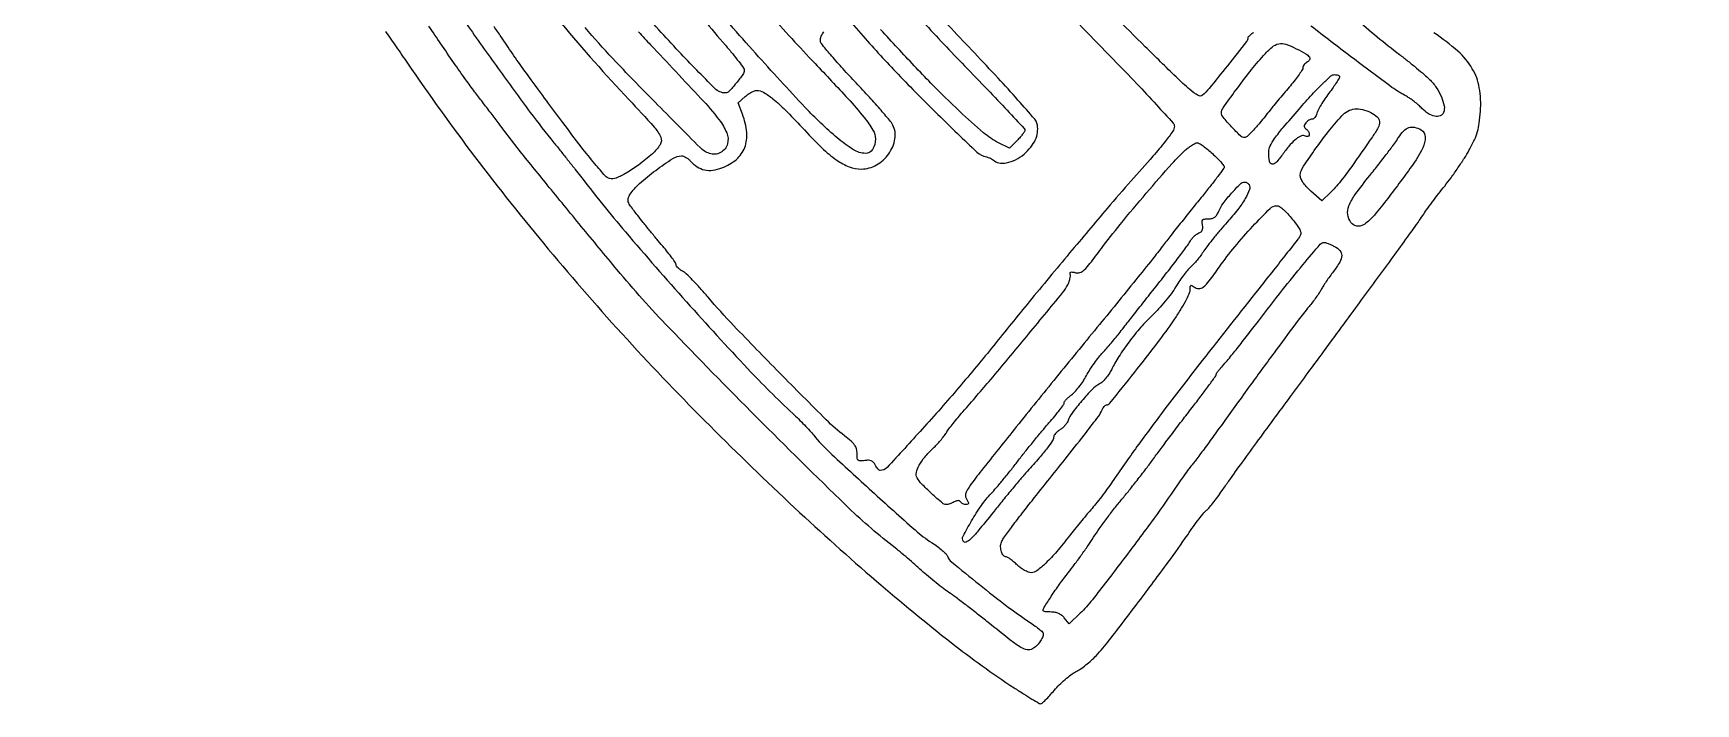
# Model space of a CAD drawing. Extents: x 225 to 3815, y 150 to 1222.
# Drawn here: x 1771 to 2405, y 150 to 406 of the extents above; entities that cross this region are included whole.
import ezdxf

# ---------------------------------------------------------------- set-up
doc = ezdxf.new("R2010")
doc.units = 0
doc.header["$MEASUREMENT"] = 0

msp = doc.modelspace()

# ---------------------------------------------------------------- linework, layer by layer
at = {"color": 6}
for points in [[(2838.900892, 1188.764707, -0.000001), (2809.671875, 1189.558423, -0.000001), (2775.063923, 1190.498359, -0.000001), (2738.5, 1191.491581, 0.000093)], [(2236.159333, 406.014571, 0.02357), (2235.028125, 405.159419, 0.021207), (2234.184354, 404.393849, 0.20051), (2234, 403.952618, -0.168088), (2233.552442, 402.658906, -0.00117), (2226.220839, 393.375543, -0.003024), (2219.280754, 384.737912, -0.050521), (2216.688077, 382.13724, -0.321039), (2215.070446, 382.032446, -0.036891), (2211.950843, 384.308656, -0.016877), (2206.645789, 389.131747, -0.001857), (2194.905843, 400.63724, -0.007779), (2171.418855, 424.559786, -0.011235)], [(2018.371085, 421.004309, 0.009729), (2034.821411, 401.186499, -0.006702), (2037.572046, 397.913311, -0.009871), (2039.89129, 394.960046, -0.005616), (2041.752323, 392.432889, -0.157154), (2042, 391.664342, -0.158456), (2041.472979, 390.043113, -0.015412), (2038.912117, 386.739528, -0.013663), (2036.14549, 383.569589, -0.209462), (2034.845493, 383, -0.200185), (2030.743872, 384.710723, -0.005511), (2017.019484, 398.87916, -0.011158), (2001.872446, 415.59701, -0.00931)], [(2051.339864, 413.454555, 0.00797), (2069, 394.223395, -0.003052), (2081.505716, 380.871222, -0.018059), (2087.749533, 373.613708, -0.033768), (2091.062648, 368.841259, -0.135653), (2091.999984, 365.45, -0.134163), (2090.909186, 361.457891, -0.273646), (2088.160957, 359.945367, -0.134532), (2083.6485, 361.33407, -0.034548), (2077.449076, 365.902555, -0.027641), (2065.236533, 377.496376, -0.006594), (2046.285059, 398.130132, -0.007152), (2027.042503, 420.272917, -0.014097)], [(2080.159864, 412.831274), (2087.329932, 404.667349, 0.010734), (2100.649988, 390.142079, 0.008132), (2115.856798, 374.766326, 0.003182), (2130.717132, 360.405819, 0.155281), (2134.37598, 358.621081, -0.05566), (2135.033966, 358.448202, -0.025351), (2135.847488, 358.086049, -0.024726), (2136.675139, 357.613308, -0.03109), (2137.388156, 357.092822, 0.163144), (2139.661472, 356.212954, 0.077676), (2142.816509, 356.55884, 0.065823), (2146.265182, 357.999437, 0.057309), (2149.402755, 360.343515, 0.045434), (2151.779361, 363.032245, 0.067964), (2153.272993, 365.783747, 0.075979), (2153.871303, 368.59159, 0.076193), (2153.602628, 371.44712, 0.118413), (2152.762689, 373.054081, 0.002169), (2146.374403, 380.312847, 0.005231), (2138.767015, 388.703121, 0.003456), (2129.85838, 398.191937, -0.00116), (2111.873008, 417.173189, -0.016071)], [(2165.523209, 413.550202, 0.002121), (2182.75, 395.783375, -0.003245), (2191.662263, 386.550267, -0.00513), (2199.170312, 378.506556, -0.001499), (2205.575692, 371.459165, -0.185772), (2206, 370.356566, -0.152353), (2205.3966, 368.422266, -0.015848), (2202.532716, 364.54718, -0.01246), (2197.789898, 358.836456, -0.002913), (2189.547573, 349.510875, 0.006757), (2180.392932, 338.991178, 0.001793), (2166.073591, 321.957032, 0.001889), (2150.685036, 303.374863, 0.002678), (2137.145705, 286.718326, -0.007574), (2123.825765, 270.655637, -0.007271), (2109.845877, 254.780839, -0.002198), (2096.434082, 240.120479, -0.209342), (2093.875177, 239, -0.170735), (2093.491932, 239.134796, -0.037899), (2092.976569, 239.617006, -0.035212), (2092.435653, 240.296315, -0.027675), (2091.946243, 241.100446, 0.06265), (2091.249483, 242.083616, 0.109448), (2090.435432, 242.653906, 0.095486), (2089.37633, 242.871551, 0.039523), (2087.911059, 242.773638, -0.026843), (2086.200551, 242.615731, -0.198831), (2085.448939, 242.893641, -0.185242), (2085.083852, 243.634691, -0.022861), (2085, 245.467707, 0.066586), (2084.764579, 247.22766, 0.087522), (2084.074766, 248.690821, 0.059704), (2082.708704, 250.203789, 0.016399), (2080.217039, 252.236561, -0.033018), (2073.255289, 258.312189, -0.002443), (2055.429867, 276.246145, -0.003436), (2038.000877, 294.198601, -0.015303), (2028.171459, 305.11331, 0.008267), (2025.20067, 308.506942, 0.010071), (2022.304742, 311.580001, 0.008762), (2019.782705, 314.062009, 0.06722), (2018.439666, 315.03229, -0.033194), (2017.505918, 315.614795, -0.039841), (2016.716652, 316.284682, -0.044038), (2016.164457, 316.941109, -0.154039), (2016, 317.46226, 0.148406), (2015.790462, 318.152672, 0.008413), (2014.505674, 320.006084, 0.012294), (2012.861787, 322.179496, 0.008667), (2010.912933, 324.543281, -0.003397), (2008.641844, 327.239506, -0.002112), (2006.01234, 330.431979, -0.002119), (2003.444643, 333.603719, -0.003832), (2001.373602, 336.225157, -0.006804), (1998.627079, 339.857857, -0.07319), (1997.765157, 341.483026, -0.163031), (1997.741677, 342.765919, -0.068889), (1998.488475, 344.342066, -0.066394), (2002.000581, 348.406444, -0.020934), (2008.237723, 353.488524, -0.01707), (2014.718962, 357.996309, -0.143786), (2018.095012, 358.996262, -0.091237), (2018.829401, 358.862909, -0.039773), (2019.728879, 358.438243, -0.037633), (2020.638581, 357.821429, -0.041064), (2021.417307, 357.091375, 0.064239), (2024.037052, 354.853572, 0.090918), (2026.858713, 353.669589, 0.088262), (2029.980391, 353.545008, 0.05722), (2033.489822, 354.442963, 0.084671), (2038.966205, 357.679307, 0.126216), (2042.169603, 362.194975, 0.116956), (2042.941618, 367.96328, 0.066348), (2041.311028, 374.855645), (2039.622056, 379.278155), (2042.366792, 381.639078, -0.02566), (2043.533351, 382.542688, -0.026926), (2044.768271, 383.306479, -0.027877), (2045.898998, 383.844796, -0.097454), (2046.68773, 384, -0.135078), (2049.344351, 383.26896, -0.036869), (2052.940655, 380.751332, -0.025914), (2057.619716, 376.510671, -0.008839), (2063.969182, 369.896904, 0.012943), (2071.587081, 362.091139, 0.04017), (2077.250323, 357.403748, 0.061093), (2082.031556, 354.859236, 0.092016), (2086.660984, 354, 0.131945), (2092.379499, 355.535791, 0.106687), (2097.10147, 359.824192, 0.113115), (2099.452289, 365.452711, 0.163334), (2098.634623, 370.739667, 0.055259), (2097.408806, 372.579778, 0.004635), (2093.689368, 376.93052, 0.006124), (2089.129037, 382.038166, 0.004693), (2084.024981, 387.511717, -0.005777), (2079.03348, 392.887885, -0.008735), (2074.826088, 397.691883, -0.004266), (2071.388092, 401.829676, -0.172881), (2071, 402.918556, -0.101774), (2071.350973, 404.62497, -0.064229), (2072.389559, 406.381482, -0.047567)], [(1905.160617, 406.446168, -0.002793), (1909.250997, 400.628299, -0.002253), (1913.582384, 394.33357, 0.012613), (1939.15452, 358.770819, 0.011566), (1967.215271, 323.480089, 0.011407), (1997.296231, 289.023933, 0.011395), (2028.927588, 255.963473, 0.008273), (2061.195098, 224.7903, 0.010169), (2092.366366, 196.823415, 0.011173), (2120.878174, 173.359425, 0.021612), (2144.85944, 156.129384, 0.003798), (2148.506503, 153.780358, 0.005776), (2151.713661, 151.800507, 0.002379), (2154.477534, 150.155946, 0.133788), (2155.049915, 150, 0.189515), (2155.543605, 150.194095, 0.008306), (2156.90118, 151.499441, 0.013092), (2158.475592, 153.148599, 0.008873), (2160.18511, 155.10448, -0.021646), (2162.116402, 157.20342, -0.017476), (2164.360768, 159.288983, -0.017819), (2166.571241, 161.06978, -0.042721), (2168.355976, 162.181605, 0.03322), (2170.117013, 163.23282, 0.015851), (2172.239127, 164.800568, 0.015636), (2174.360912, 166.584976, 0.021449), (2176.145371, 168.327126, 0.024256), (2181.176583, 174.228157, 0.002418), (2192.452929, 188.979817, 0.003257), (2203.691895, 204.033659, 0.00982), (2211.083439, 214.494011, -0.006781), (2213.285773, 217.651251, -0.00841), (2215.423646, 220.525874, -0.00707), (2217.28704, 222.875862, -0.060751), (2218.252376, 223.802379, 0.055054), (2219.17478, 224.667782, 0.009144), (2220.724574, 226.549436, 0.009937), (2222.470003, 228.841501, 0.008651), (2224.207585, 231.308368, -0.006677), (2226.744804, 234.940863, -0.001005), (2231.942296, 242.143708, -0.001128), (2238.116101, 250.623073, -0.000974), (2244.636666, 259.5, 0.000077), (2251.090999, 268.253776, 0.000097), (2257.063082, 276.359375, 0.000077), (2262.071414, 283.161863, 0.000773), (2264.153561, 286, -0.00051), (2266.209, 288.804836, -0.000055), (2270.967993, 295.283561, -0.000068), (2276.636372, 302.99633, -0.000054), (2282.73072, 311.284462, 0.001105), (2288.783271, 319.552105, 0.00141), (2294.324544, 327.201802, 0.001094), (2298.938471, 333.638907, 0.011855), (2300.732887, 336.284462, -0.012571), (2302.157823, 338.378818, -0.004403), (2304.30698, 341.317936, -0.004369), (2306.728873, 344.510925, -0.005096), (2309.086541, 347.5, 0.012115), (2311.517523, 350.67262, 0.007981), (2314.165088, 354.431648, 0.008032), (2316.624944, 358.173161, 0.015348), (2318.458018, 361.267312, 0.016518), (2320.45354, 365.185001, 0.038871), (2321.609859, 368.253556, 0.038166), (2322.289056, 371.4978, 0.015412), (2322.73757, 376.001694, 0.059177), (2322.289213, 385.000635, 0.092023), (2319.621565, 392.274151, 0.078265), (2314.147229, 398.889865, 0.032741), (2304.966228, 405.983768, -0.015385)], [(1936.053497, 409.344692, 0.003889), (1948.089635, 392.377554, 0.003893), (1960.396696, 375.58848, 0.010796), (1969.394593, 364.041022, -0.001795), (1972.014464, 360.80083, -0.001363), (1974.864753, 357.22977, -0.001377), (1977.520682, 353.864565, -0.003217), (1979.484998, 351.328093, 0.013116), (1996.681383, 330.008345, 0.006167), (2019.956025, 303.327116, 0.006045), (2043.360443, 277.784165, 0.017116), (2060.5, 260.735467, -0.008353), (2062.630557, 258.689215, -0.006348), (2064.898882, 256.378669, -0.006423), (2066.971506, 254.156695, -0.014901), (2068.453642, 252.425308, 0.035641), (2074.374396, 246.06269, 0.003112), (2090.620288, 231.112765, 0.002941), (2107.114161, 216.299367, 0.039219), (2113.613124, 211.384486, -0.016721), (2115.667827, 209.97113, -0.019814), (2117.506631, 208.497507, -0.019034), (2118.944232, 207.149404, -0.106977), (2119.506172, 206.265532, 0.133165), (2121.030593, 204.12087, 0.002582), (2131.63961, 195.490334, 0.006904), (2142.163948, 187.255493, 0.016512), (2150.25, 181.517848, -0.010439), (2152.453265, 179.994355, -0.015506), (2154.310937, 178.561914, -0.010554), (2155.767703, 177.31236, -0.213328), (2156, 176.792679, -0.10544), (2155.686614, 175.323113, -0.047706), (2154.711188, 173.601765, -0.046707), (2153.366506, 172.018946, -0.070572), (2151.910024, 170.951846, -0.164228), (2149.872679, 170.610825, -0.094672), (2147.510681, 171.46896, -0.032367), (2143.761921, 174.044511, -0.003028), (2135, 181.025409, 0.003541), (2130.959582, 184.237766, 0.003064), (2126.675, 187.552824, 0.003084), (2122.755398, 190.509167, 0.008983), (2120, 192.484929, -0.011934), (2117.493092, 194.305006, -0.006375), (2114.478659, 196.666808, -0.006343), (2111.460811, 199.157718, -0.009838), (2108.92735, 201.390489, 0.005448), (2106.434717, 203.626458, 0.003675), (2103.544257, 206.125635, 0.003702), (2100.712843, 208.50167, 0.007347), (2098.42735, 210.335075, -0.027359), (2080.672064, 225.785205, -0.004031), (2046.772543, 259.243977, -0.0046), (2013.243203, 293.499921, -0.017969), (1993.5, 315.581572, -0.001282), (1979.827785, 332.111893, -0.001466), (1966.838616, 347.99331, -0.001267), (1955.880163, 361.542267, -0.009245), (1950.764163, 368.146913, 0.0011), (1948.467529, 371.213726, 0.000479), (1945.404112, 375.277652, 0.000474), (1942.140715, 379.589752, 0.000632), (1939.167505, 383.500413, -0.007678), (1935.808523, 388.050163, -0.002842), (1931.213093, 394.556834, -0.002815), (1926.277871, 401.71513, -0.00339), (1921.722998, 408.500413, 0.001229)], [(1972.200262, 409.57526, 0.014241), (1997.968091, 380.5, -0.004602), (2007.623617, 370.01928, -0.081249), (2010.114732, 366.159131, -0.24648), (2009.905618, 363.274899, -0.075042), (2006.973987, 359.832985, -0.016882), (2001.633321, 355.498934, -0.030905), (1996.963576, 352.398097, -0.036794), (1993.131781, 350.543223, -0.157067), (1990.627961, 350.378528, -0.149789), (1988.980087, 351.373655, -0.008469), (1985.037775, 355.930495, -0.010108), (1979.84576, 362.402929, -0.003722), (1972.774368, 371.735766, -0.001196), (1966.573601, 380.088981, -0.001415), (1960.753062, 388.016131, -0.001232), (1955.875457, 394.733315, -0.008992), (1953.603921, 398, 0.001194), (1949.259806, 404.459906, 0.004946), (1946.588277, 408.329142, 0.007939)], [(2001.67352, 406.265575, 0.005415), (2006.242904, 401.3411, -0.001833), (2025.482805, 380.90173, -0.02271), (2032.406616, 372.78254, -0.067721), (2035.299089, 367.794023, -0.160385), (2035.604975, 363.562231, -0.1107), (2034.649341, 361.664077, -0.099271), (2032.941722, 360.266183, -0.099401), (2030.829227, 359.635904, -0.111317), (2028.727318, 359.910539, -0.108788), (2025.135288, 362.204657, -0.001735), (2008.014337, 379.434284, -0.005032), (1991.87212, 396.124808, -0.014949), (1981.271727, 408, -0.006015)], [(2110.254014, 410.046021, 0.007386), (2126.020358, 393.349614, -0.001859), (2134.830205, 384.224307, -0.003006), (2142.24973, 376.387947, -0.000521), (2148.746744, 369.428242, -0.189725), (2149, 368.784837, -0.146346), (2148.84333, 368.261028, -0.017057), (2148.129759, 367.251651, -0.019317), (2147.172022, 366.086755, -0.014665), (2146.037479, 364.883633), (2143.074958, 361.921112), (2138.981997, 364.009185, -0.058334), (2133.212551, 367.857797, -0.012229), (2124.144786, 375.960843, -0.011407), (2113.136618, 386.775785, -0.006783), (2100.5, 400.127938, 0.001105), (2093.991589, 407.163204, 0.001222)], [(2275.036251, 411.496023, 0.017584), (2291.873572, 397.677191, -0.005554), (2295.070517, 395.179619, -0.004808), (2298.369879, 392.4901, -0.004843), (2301.312148, 389.995614, -0.014072), (2303.279208, 388.195722, -0.051136), (2305.866425, 385.120462, -0.048474), (2307.829393, 381.530399, -0.052526), (2308.885722, 378.097799, -0.140919), (2308.667181, 375.57507, -0.210343), (2307.420538, 374.317536, -0.140171), (2305.370845, 374.118962, -0.095754), (2302.859298, 375.101418, -0.061789), (2300.437091, 377.089276, 0.021639), (2299.093561, 378.385228, 0.01531), (2297.481521, 379.725176, 0.015491), (2295.859331, 380.912633, 0.031286), (2294.5, 381.724419, -0.040217), (2288.984911, 385.152927, -0.002427), (2273.352477, 396.826945, -0.003801), (2258.065981, 408.542042, -0.014691)]]:
    msp.add_lwpolyline(points, format="xyb", dxfattribs=at)
for points in [[(2252.514809, 399.897717, -0.010176), (2256.098281, 397.913106, -0.085924), (2257.506826, 396.732587, -0.301205), (2257.616745, 395.794937, -0.148237), (2256.75, 394.888031, 0.051134), (2256.080605, 394.414289, 0.049678), (2255.514062, 393.810348, 0.053855), (2255.12663, 393.173548, 0.110185), (2255, 392.605899, -0.141451), (2254.778293, 391.837891, -0.011398), (2253.604688, 390.06548, -0.014659), (2252.069412, 387.990399, -0.010722), (2250.25, 385.775782, 0.002246), (2248.211751, 383.37881, 0.001743), (2246.014062, 380.75216, 0.001762), (2243.98115, 378.287553, 0.004255), (2242.5, 376.447203, -0.005149), (2238.630007, 371.656241, -0.015392), (2235.850823, 368.490972, -0.016095), (2233.779171, 366.411485, -0.191049), (2232.741572, 366, -0.195747), (2231.193554, 366.630186, -0.013181), (2227.800035, 370.12128, -0.013899), (2224.610739, 373.779162, -0.174045), (2224, 375.480561, -0.155309), (2224.575524, 377.288709, -0.004223), (2229.489969, 384.103777, -0.009497), (2234.858232, 391.133276, -0.012928), (2239.979462, 397.25, -0.033582), (2243.248016, 400.488351, -0.127041), (2245.805631, 401.758351, -0.13462), (2248.572673, 401.5936, -0.039601)], [(2269, 389.180606, -0.138714), (2268.851551, 388.655812, -0.005913), (2267.813368, 387.011463, -0.009753), (2266.508121, 385.080855, -0.006751), (2264.960402, 382.946927, 0.012032), (2263.372223, 380.707839, 0.013114), (2261.940349, 378.457357, 0.012648), (2260.817249, 376.473476, 0.061058), (2260.351994, 375.266321, -0.04964), (2260.040335, 374.39937, -0.059345), (2259.57746, 373.665732, -0.069716), (2259.041653, 373.16639, -0.153944), (2258.514037, 373, 0.085896), (2257.945797, 372.901656, 0.04363), (2257.284361, 372.598349, 0.041635), (2256.638089, 372.155856, 0.048658), (2256.110114, 371.632679, 0.059251), (2255.639959, 370.906166, 0.149946), (2255.541811, 370.291431, 0.138208), (2255.804026, 369.694713, 0.047377), (2256.476658, 369.019372, -0.107281), (2257.268565, 368.00808, -0.166119), (2257.401576, 366.917392, -0.296621), (2256.857575, 366.372509, -0.193117), (2255.951568, 366.529932, 0.234116), (2254.489059, 366.667264, 0.075357), (2252.540494, 365.559979, 0.049213), (2250.196558, 363.307383, 0.020986), (2247.50944, 359.880255, -0.021858), (2244.816695, 356.45825, -0.252502), (2243.274721, 355.867744, -0.339794), (2242.269963, 356.869791, -0.031683), (2242.015313, 360.592615, -0.117569), (2242.52492, 362.777824, -0.038544), (2244.236385, 365.631517, -0.021458), (2247.455164, 369.777281, -0.00433), (2253.549627, 376.842615, -0.00594), (2258.616761, 382.478642, -0.013519), (2262.606337, 386.58304, -0.011194), (2265.736276, 389.499815, -0.183978), (2267.049627, 390, -0.040109), (2267.796419, 389.939997, -0.059415), (2268.427078, 389.759303, -0.078142), (2268.855989, 389.494148, -0.218671)], [(2280.928479, 375.536985, -0.0644), (2283.353625, 373.856864, -0.19516), (2284.211798, 372.084058, -0.141363), (2283.714216, 369.811088, -0.029195), (2281.533526, 366.291934, 0.00069), (2279.923322, 363.99663, 0.000316), (2277.828891, 360.998256, 0.000313), (2275.627864, 357.838816, 0.000432), (2273.656481, 355, -0.010271), (2271.677282, 352.266348, -0.008429), (2269.455338, 349.427284, -0.008533), (2267.324277, 346.886823, -0.022216), (2265.681621, 345.15671), (2262.212284, 341.81342), (2258.106142, 345.523072, -0.022728), (2256.329609, 347.281096, -0.039383), (2255.046506, 348.912488, -0.048906), (2254.256911, 350.39283, -0.098382), (2254, 351.685875, -0.14598), (2254.749823, 354.199374, -0.008225), (2259.364983, 360.999525, -0.013511), (2264.672191, 368.131401, -0.018355), (2269.862273, 374.25, -0.081508), (2272.175463, 376.074963, -0.09769), (2274.812056, 376.921109, -0.089856), (2277.746195, 376.734682, -0.058709)], [(2300.065741, 368.964816, -0.275183), (2301.684925, 366.277812, -0.116362), (2300.703146, 362.016182, -0.042453), (2296.441817, 354.954735, -0.006759), (2286.769548, 342, -0.014836), (2281.600602, 335.66681, -0.074785), (2278.138422, 332.707113, -0.186171), (2275.529635, 332.205688, -0.192627), (2273.306028, 333.59616, -0.129338), (2272.115284, 336.629016, -0.12551), (2272.551423, 339.8929, -0.06198), (2274.970285, 344.254477, -0.01182), (2280.497087, 351.467621, 0.003567), (2283.934626, 355.803864, 0.003801), (2287.23707, 360.098182, 0.003616), (2290.022607, 363.833727, 0.017603), (2291.509631, 366.015257, -0.048198), (2293.456983, 368.527406, -0.121361), (2295.388427, 369.775, -0.137287), (2297.520932, 369.90119, -0.06952)], [(2220.522343, 359.87264, -0.010575), (2222.23773, 358.223005, -0.015052), (2223.684688, 356.681237, -0.010974), (2224.805069, 355.355487, -0.171577), (2225, 354.804155, -0.159144), (2224.793828, 354.172806, -0.002609), (2222.558634, 351.148666, -0.00649), (2219.87424, 347.651743, -0.004229), (2216.688965, 343.681515, 0.002113), (2213.004201, 339.128316, 0.001381), (2208.790982, 333.84707, 0.001389), (2204.71273, 328.676514, 0.002659), (2201.473029, 324.5, -0.004808), (2197.671088, 319.641919, -0.001163), (2191.286317, 311.68125, -0.001193), (2183.918295, 302.582813, -0.001185), (2176.491108, 293.5, 0.001437), (2160.96514, 274.493551, 0.001487), (2145.725626, 255.613449, 0.000959), (2132.403865, 238.94301, 0.015129), (2128.050677, 233.120974, 0.019136), (2126.856657, 231.272453, 0.077691), (2126.360997, 230.032106, 0.118838), (2126.37299, 228.985903, 0.07771), (2126.848505, 227.870974, -0.019853), (2127.412498, 226.882612, -0.158285), (2127.497598, 226.371171, -0.298553), (2127.245456, 226.089048, -0.065392), (2126.567491, 226, -0.061697), (2125.967086, 226.074369, -0.051238), (2125.361774, 226.294544, -0.053293), (2124.841919, 226.618828, -0.088481), (2124.498329, 227.002704, 0.133099), (2124.104695, 227.371313, 0.122593), (2123.566002, 227.505409, 0.085757), (2122.86817, 227.384834, 0.037319), (2122.005053, 227.002704, -0.021345), (2121.207889, 226.618895, -0.019898), (2120.362219, 226.294544, -0.020333), (2119.588187, 226.067108, -0.061359), (2119.043398, 226, -0.178855), (2117.543438, 226.554282, -0.008416), (2113.441058, 230.187086, -0.012981), (2109.584751, 233.908199, -0.071592), (2107.87821, 236.227567, -0.183802), (2107.620411, 238.232973, -0.066521), (2108.672171, 240.956439, -0.050369), (2110.84932, 244.124885, -0.02862), (2114.056662, 247.5, 0.016653), (2115.41225, 248.859829, 0.011832), (2116.843011, 250.468694, 0.011963), (2118.13687, 252.071039, 0.024741), (2119.05304, 253.393425, -0.021023), (2120.043646, 254.8462, -0.006594), (2121.645235, 256.936963, -0.006575), (2123.496453, 259.226113, -0.007231), (2125.350408, 261.393425, 0.005354), (2135.991481, 273.738932, 0.002482), (2149.562299, 289.991641, 0.000776), (2163.393207, 306.776947, 0.055121), (2165.362496, 309.799083, 0.029811), (2165.850214, 310.92808, 0.031507), (2166.18986, 312.086605, 0.033219), (2166.35124, 313.114213, 0.108287), (2166.264922, 313.793616, -0.130603), (2166.219869, 314.33934, -0.278302), (2166.488871, 314.645902, -0.116922), (2167.146541, 314.695261, -0.022011), (2168.336037, 314.451796, 0.146014), (2170.016827, 314.525925, 0.105164), (2171.633452, 315.502932, 0.04038), (2173.801587, 317.892219, 0.004698), (2178.155836, 323.65818, -0.012258), (2185.332038, 332.868102, -0.005301), (2195.312428, 344.788843, -0.004305), (2205.164704, 356.107496, -0.030551), (2210.312773, 361.25, -0.01915), (2211.600171, 362.302788, -0.022705), (2212.895243, 363.192187, -0.022312), (2214.038696, 363.83444, -0.117321), (2214.734569, 364, -0.140436), (2215.47903, 363.786694, -0.015346), (2216.975151, 362.787588, -0.017817), (2218.711829, 361.45331, -0.013495)], [(2234.472795, 348.044018, -0.234079), (2234.653175, 346.1245, -0.040157), (2233.02529, 342.723783, -0.034056), (2230.174417, 338.509925, -0.018591), (2226.151228, 333.734157, 0.007663), (2223.597103, 330.833336, 0.00662), (2221.003255, 327.711997, 0.006676), (2218.726964, 324.819682, 0.019201), (2217.253704, 322.734157, -0.01498), (2216.038368, 320.98256, -0.013015), (2214.663891, 319.22093, -0.0132), (2213.335869, 317.691396, -0.037073), (2212.304223, 316.720072, 0.048308), (2211.231278, 315.663475, 0.012509), (2209.720252, 313.76216, 0.012606), (2208.098907, 311.497263, 0.012547), (2206.591155, 309.150058, -0.022515), (2204.85645, 306.56435, -0.012455), (2202.522065, 303.56178, -0.012399), (2200.00042, 300.631294, -0.019483), (2197.678108, 298.25689, 0.024063), (2193.213248, 293.607472, 0.018023), (2188.742673, 288.090317, 0.018312), (2184.81282, 282.447514, 0.031335), (2182.017198, 277.43858, -0.034711), (2181.075849, 275.778373, -0.028622), (2179.856075, 274.148366, -0.029541), (2178.557274, 272.77835, -0.065497), (2177.389988, 271.941123, 0.077115), (2174.703622, 269.918691, 0.015931), (2170.700692, 265.532005, 0.0155), (2166.987966, 260.910937, 0.084828), (2165.523743, 258.074808, -0.070529), (2165.119042, 257.233053, -0.032186), (2164.37585, 256.262161, -0.031071), (2163.447243, 255.323105, -0.037225), (2162.461006, 254.566407, 0.028074), (2161.518961, 253.870603, 0.03399), (2160.72292, 253.113614, 0.036256), (2160.159349, 252.402416, 0.150528), (2160, 251.885108, -0.147623), (2159.574325, 250.474766, -0.015935), (2157.578199, 247.667601, -0.014741), (2154.519739, 243.881384, -0.005335), (2149.963695, 238.682775, 0.006056), (2147.311919, 235.648184, 0.002581), (2143.833104, 231.525565, 0.002553), (2140.16728, 227.089717, 0.003351), (2136.867983, 223, -0.003622), (2131.156599, 215.928183, -0.028351), (2128.295498, 212.815473, -0.085841), (2126.588788, 211.648996, -0.377974), (2125.515811, 211.974418, -0.263357), (2125.441674, 213.896414, -0.012615), (2128.649331, 219.744405, -0.020806), (2132.438101, 225.674595, -0.036834), (2136.102805, 230.171634, 0.012277), (2138.091209, 232.380811, 0.00457), (2140.780019, 235.578542, 0.004525), (2143.649421, 239.119861, 0.005456), (2146.27822, 242.5, -0.00497), (2149.03031, 246.045762, -0.003212), (2152.283696, 250.09869, -0.003228), (2155.515031, 254.019618, -0.006091), (2158.180531, 257.133839, 0.007296), (2160.410284, 259.751703, 0.01065), (2162.290531, 262.126857, 0.006413), (2163.788116, 264.157308, 0.156937), (2164, 264.815745, -0.157776), (2164.170923, 265.343926, -0.029544), (2164.822798, 266.141826, -0.029018), (2165.7286, 267.017856, -0.022978), (2166.801016, 267.858311, 0.053481), (2168.074902, 268.98836, 0.019682), (2169.623381, 270.830732, 0.019246), (2171.169905, 272.991998, 0.02191), (2172.475727, 275.176405, -0.01766), (2173.820728, 277.470393, -0.012302), (2175.491328, 279.964319, -0.012427), (2177.21441, 282.280188, -0.025003), (2178.706203, 284, 0.009526), (2180.223572, 285.643673, 0.005221), (2182.022366, 287.711339, 0.005202), (2183.805541, 289.849474, 0.008273), (2185.281492, 291.719453, -0.003103), (2187.161038, 294.152072, -0.000532), (2190.765302, 298.747478, -0.00058), (2195.009514, 304.134115, -0.000517), (2199.430176, 309.719453, 0.002519), (2203.730866, 315.198146, 0.003278), (2207.610749, 320.260533, 0.002451), (2210.81175, 324.537767, 0.029823), (2211.930176, 326.252573, -0.036575), (2212.66716, 327.349905, -0.032783), (2213.581645, 328.371607, -0.034303), (2214.527971, 329.179417, -0.0817), (2215.347764, 329.60099, 0.07941), (2216.165137, 330.016626, 0.127696), (2216.658599, 330.617125, 0.108659), (2216.844051, 331.456761, 0.047485), (2216.736435, 332.598417, -0.039311), (2216.59181, 333.904282, -0.200461), (2216.846453, 334.572766, -0.175528), (2217.527739, 334.913408, -0.029041), (2219.017352, 335, 0.056187), (2220.404886, 335.156417, 0.103871), (2221.431044, 335.628915, 0.094504), (2222.241853, 336.510088, 0.040694), (2222.973722, 337.93656, -0.062725), (2224.649394, 340.876905, -0.020586), (2227.805732, 344.744831, -0.014433), (2231.176445, 348.330781, -0.19945), (2232.787373, 349, -0.07594), (2233.249855, 348.92935, -0.053245), (2233.733985, 348.71918, -0.05297), (2234.165754, 348.409763, -0.072522)], [(2250.973463, 334.914356, -0.010014), (2253.140799, 332.056646, -0.060632), (2254.043168, 330.434765, -0.129794), (2254.197615, 329.239096, -0.124556), (2253.746717, 328.102013, -0.009815), (2252.822889, 326.874038, -0.00027), (2248.696434, 321.613344, -0.000557), (2243.834436, 315.435983, -0.000382), (2238.304975, 308.437656, 0.001208), (2216.632139, 280.914221, 0.003884), (2202.393142, 262.447516, 0.005639), (2191.755309, 248.093951, 0.007248), (2182.31663, 234.647346, -0.008169), (2180.426608, 231.965293, -0.005612), (2178.200198, 228.983908, -0.005659), (2175.991606, 226.161392, -0.01145), (2174.177765, 224, 0.005587), (2172.358213, 221.882719, 0.002917), (2170.136111, 219.20625, 0.0029), (2167.888014, 216.433467, 0.004431), (2165.973465, 214, -0.012327), (2161.156816, 208.072891, -0.024628), (2157.012873, 203.680516, -0.027807), (2153.596009, 200.745723, -0.164985), (2151.397547, 200, -0.095103), (2150.338005, 200.203371, -0.032016), (2148.910278, 200.88125, -0.030504), (2147.390187, 201.851895, -0.030533), (2146, 203, 0.012164), (2144.708345, 204.149043, 0.01647), (2143.483783, 205.11875, 0.013443), (2142.432605, 205.853358, 0.146808), (2141.943935, 206, -0.225545), (2140.86539, 206.512596, -0.091398), (2140.063741, 207.975912, -0.077672), (2139.747553, 209.888309, -0.093305), (2140.068555, 211.680314, -0.064689), (2140.844034, 213.125407, -0.003622), (2143.849254, 217.256146, -0.005527), (2147.525617, 222.119775, -0.004017), (2151.718763, 227.452352, 0.000626), (2165.227723, 244.394461, 0.003386), (2172.490876, 253.654967, 0.003979), (2177.017937, 259.60543, 0.055736), (2178.377938, 261.920968, -0.028583), (2178.789149, 262.716942, -0.037293), (2179.257613, 263.389284, -0.040895), (2179.71456, 263.86541, -0.183056), (2180.069862, 264, 0.22715), (2181.409265, 264.641595, 0.001167), (2190.847807, 276.432928, 0.005637), (2199.632136, 287.71839, 0.01302), (2205.910924, 296.437479, 0.011687), (2208.242673, 300.038046, 0.014935), (2210.211334, 303.464844, 0.01285), (2211.682524, 306.390835, 0.110493), (2212, 307.809923, -0.017505), (2212.045992, 309.123172, -0.208342), (2212.27597, 309.564034, -0.318469), (2212.682188, 309.589471, -0.034673), (2213.487265, 309.010569, 0.171262), (2215.241733, 308.363188, 0.171943), (2217.010564, 308.961748, 0.064027), (2219.28133, 311.275308, 0.009113), (2223.209508, 316.66338, -0.019488), (2229.071447, 324.363145, -0.015802), (2235.925609, 332.157931, -0.009255), (2242.533629, 338.953798, -0.197744), (2245.075527, 340, -0.150593), (2246.05985, 339.696657, -0.028432), (2247.569337, 338.537835, -0.027483), (2249.268203, 336.901902, -0.020108)], [(2267.04966, 324.47432, -0.090115), (2269.149557, 322.854672, -0.196183), (2269.828767, 320.974226, -0.124432), (2269.099028, 318.514671, -0.02856), (2266.658266, 314.893802, 0.007347), (2265.282198, 313.028246, 0.006606), (2263.91093, 311.056304, 0.006635), (2262.727817, 309.254991, 0.02066), (2261.99828, 308, -0.025149), (2261.267649, 306.76869, -0.008615), (2260.090569, 305.059375, -0.008538), (2258.72474, 303.214768, -0.009766), (2257.355107, 301.5, 0.012402), (2253.223179, 296.270558, 0.001848), (2245.206853, 285.508126, 0.002022), (2235.616436, 272.422141, 0.001536), (2225.203709, 258, -0.001513), (2221.088894, 252.300225, -0.002043), (2217.330851, 247.171875, -0.001379), (2214.148217, 242.890517, -0.022273), (2213.008636, 241.5, 0.022932), (2212.006969, 240.274475, 0.003528), (2210.14823, 237.7375, 0.003934), (2207.998457, 234.709526, 0.003407), (2205.789931, 231.5, -0.009117), (2197.230701, 219.360569, -0.004444), (2185.890847, 204.16955, -0.002984), (2174.730664, 189.673549, -0.036678), (2170.050255, 184.5), (2165.859199, 180.5), (2164.019307, 182.75, 0.057003), (2163.032497, 183.709669, 0.05741), (2161.856724, 184.419071, 0.056253), (2160.527989, 184.853212, 0.050897), (2159.089707, 185, -0.013464), (2157.905182, 185.031902, -0.02213), (2156.907602, 185.130084, -0.017981), (2156.140629, 185.268317, -0.352759), (2156, 185.44284, -0.139733), (2156.391896, 186.817763, -0.006349), (2159.053569, 190.988361, -0.011013), (2162.205171, 195.567882, -0.011043), (2165.552649, 200, 0.007752), (2167.845717, 202.994868, 0.004542), (2170.502101, 206.646875, 0.004542), (2173.093499, 210.349105, 0.007704), (2175.185929, 213.5, -0.011339), (2177.356853, 216.718089, -0.005864), (2180.207598, 220.645426, -0.005826), (2183.233813, 224.615823, -0.008797), (2185.969306, 227.995066, 0.005667), (2188.819014, 231.470677, 0.003175), (2192.208746, 235.757321, 0.003167), (2195.579425, 240.132799, 0.005153), (2198.379005, 243.894777, -0.002924), (2201.341239, 247.912592, -0.001318), (2205.27227, 253.150807, -0.001305), (2209.4524, 258.660517, -0.001781), (2213.25, 263.602397, 0.003001), (2216.603915, 267.989022, 0.004703), (2219.429688, 271.805348, 0.001436), (2221.833094, 275.136001, 0.156818), (2222, 275.655078, -0.150976), (2222.135468, 276.093492, -0.012315), (2222.845581, 277.079794, -0.015665), (2223.775966, 278.230403, -0.011398), (2224.878573, 279.452393, 0.018768), (2226.550449, 281.361097, 0.002454), (2229.9329, 285.57039, 0.002852), (2233.89352, 290.607753, 0.002383), (2238.042543, 296, -0.004002), (2247.264331, 307.905068, -0.007198), (2255.045747, 317.498837, -0.002764), (2261.66955, 325.340713, -0.21939), (2263.099771, 326, -0.078632), (2263.660053, 325.91134, -0.013682), (2264.672365, 325.551831, -0.014566), (2265.846814, 325.058415, -0.012597)]]:
    msp.add_lwpolyline(points, format="xyb", close=True, dxfattribs=at)

doc.saveas('drawing.dxf')
